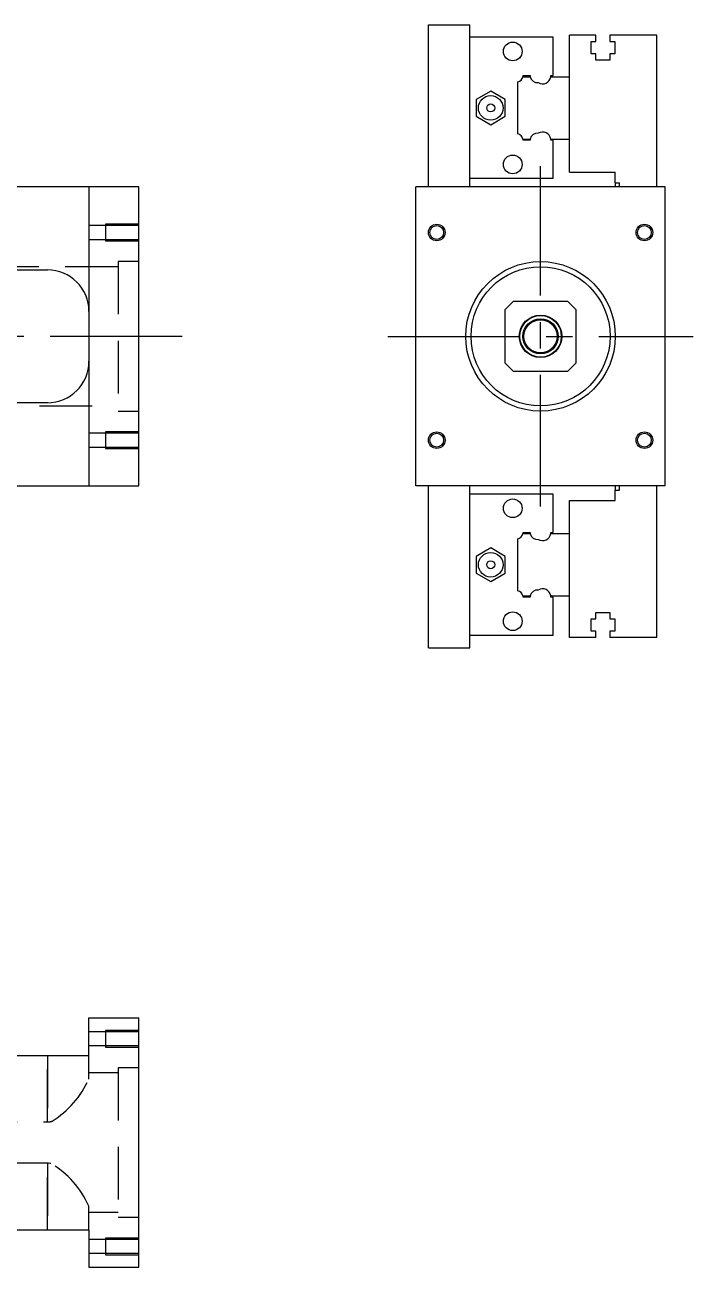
# Model space of a CAD drawing. Extents: x -12 to 939, y -280 to 77.
# Drawn here: x 777.6 to 938.5, y -224.1 to 75 of the extents above; entities that cross this region are included whole.
import ezdxf

# ---------------------------------------------------------------- set-up
doc = ezdxf.new("R2010")
doc.units = 0
doc.linetypes.add('CENTER', pattern=[50.8, 31.75, -6.35, 6.35, -6.35])
doc.linetypes.add('DASHED', pattern=[19.05, 12.7, -6.35])
doc.layers.get('0').update_dxf_attribs({"linetype": 'CONTINUOUS'})
doc.layers.add('CENTER', color=1, linetype='CENTER')

msp = doc.modelspace()

# ---------------------------------------------------------------- linework, layer by layer
at = {"color": 7, "linetype": 'CONTINUOUS'}
for p, q in [((874.76, 75), (884.76, 75)), ((874.76, 36), (874.76, 75)), ((884.76, 36), (884.76, 75)), ((904.76, 72), (884.76, 72)), ((904.76, 62.8), (904.76, 72)), ((915.06, 72.5), (908.76, 72.5)), ((908.76, 62.5), (908.76, 72.5)), ((915.06, 71), (915.06, 72.5)), ((918.46, 72.5), (918.46, 71)), ((929.76, 72.5), (918.46, 72.5)), ((929.76, 36), (929.76, 72.5)), ((913.91, 71), (915.06, 71)), ((913.91, 68), (913.91, 71)), ((918.46, 71), (919.61, 71)), ((919.61, 71), (919.61, 68)), ((915.06, 68), (913.91, 68)), ((915.06, 66.5), (915.06, 68)), ((918.46, 66.5), (915.06, 66.5)), ((918.46, 68), (918.46, 66.5)), ((919.61, 68), (918.46, 68)), ((896.26, 48.75), (896.26, 61.25)), ((897.51, 62.5), (899.29, 62.5)), ((897.56, 62.8), (899.26, 62.8)), ((904.24, 62.5), (908.76, 62.5)), ((904.26, 62.8), (904.76, 62.8)), ((908.76, 47.5), (908.76, 62.5)), ((908.76, 47.5), (908.76, 62.5)), ((889.76, 59.04), (886.26, 57.02)), ((886.26, 57.02), (886.26, 52.98)), ((893.26, 57.02), (889.76, 59.04)), ((893.26, 52.98), (893.26, 57.02)), ((886.26, 52.98), (889.76, 50.96)), ((889.76, 50.96), (893.26, 52.98)), ((897.51, 47.5), (899.29, 47.5)), ((899.26, 47.2), (897.56, 47.2)), ((904.24, 47.5), (908.76, 47.5)), ((904.76, 47.2), (904.26, 47.2)), ((904.76, 38), (904.76, 47.2)), ((908.76, 39.5), (908.76, 47.5)), ((908.76, 39.5), (919.76, 39.5)), ((919.76, 37), (919.76, 39.5)), ((793, 36), (775, 36)), ((793, 36), (793, -36)), ((805, 36), (793, 36)), ((805, -36), (805, 36)), ((871.76, -36), (871.76, 36)), ((931.76, 36), (871.76, 36)), ((904.76, 38), (884.76, 38)), ((919.76, 37), (920.76, 37)), ((919.76, 37), (919.76, 36)), ((920.76, 36), (920.76, 37)), ((931.76, -36), (931.76, 36)), ((763, 16), (783, 16)), ((895.26, 8.5), (893.26, 6.5)), ((893.26, -6.5), (893.26, 6.5)), ((895.26, 8.5), (908.26, 8.5)), ((910.26, 6.5), (908.26, 8.5)), ((910.26, 6.5), (910.26, -6.5)), ((893.26, -6.5), (895.26, -8.5)), ((908.26, -8.5), (895.26, -8.5)), ((908.26, -8.5), (910.26, -6.5)), ((783, -16), (763, -16)), ((900.26, -16.5), (900.26, -16.5)), ((775, -36), (793, -36)), ((793, -36), (805, -36)), ((931.76, -36), (871.76, -36)), ((874.76, -75), (874.76, -36)), ((884.76, -75), (884.76, -36)), ((904.76, -38), (884.76, -38)), ((904.76, -47.2), (904.76, -38)), ((919.76, -36), (919.76, -37)), ((919.76, -39.5), (919.76, -37)), ((919.76, -37), (920.76, -37)), ((920.76, -37), (920.76, -36)), ((929.76, -72.5), (929.76, -36)), ((908.76, -39.5), (919.76, -39.5)), ((908.76, -47.5), (908.76, -39.5)), ((897.51, -47.5), (899.29, -47.5)), ((897.56, -47.2), (899.26, -47.2)), ((904.24, -47.5), (908.76, -47.5)), ((904.26, -47.2), (904.76, -47.2)), ((908.76, -62.5), (908.76, -47.5)), ((908.76, -62.5), (908.76, -47.5)), ((896.26, -61.25), (896.26, -48.75)), ((889.76, -50.96), (886.26, -52.98)), ((886.26, -52.98), (886.26, -57.02)), ((893.26, -52.98), (889.76, -50.96)), ((893.26, -57.02), (893.26, -52.98)), ((886.26, -57.02), (889.76, -59.04)), ((889.76, -59.04), (893.26, -57.02)), ((897.51, -62.5), (899.29, -62.5)), ((899.26, -62.8), (897.56, -62.8)), ((904.24, -62.5), (908.76, -62.5)), ((904.76, -62.8), (904.26, -62.8)), ((904.76, -72), (904.76, -62.8)), ((908.76, -72.5), (908.76, -62.5)), ((913.91, -68), (915.06, -68)), ((913.91, -71), (913.91, -68)), ((915.06, -66.5), (918.46, -66.5)), ((915.06, -68), (915.06, -66.5)), ((918.46, -66.5), (918.46, -68)), ((918.46, -68), (919.61, -68)), ((919.61, -68), (919.61, -71)), ((915.06, -71), (913.91, -71)), ((915.06, -72.5), (915.06, -71)), ((918.46, -71), (918.46, -72.5)), ((919.61, -71), (918.46, -71)), ((904.76, -72), (884.76, -72)), ((915.06, -72.5), (908.76, -72.5)), ((929.76, -72.5), (918.46, -72.5)), ((874.76, -75), (884.76, -75)), ((793, -173.12), (793, -164.12)), ((793, -164.12), (805, -164.12)), ((805, -224.12), (805, -164.12)), ((775, -173.12), (793, -173.12)), ((775, -215.12), (793, -215.12)), ((793, -215.12), (793, -224.12)), ((793, -224.12), (805, -224.12))]:
    msp.add_line(p, q, dxfattribs=at)
at = {"color": 3, "linetype": 'DASHED'}
for p, q in [((797, 27), (797, 23)), ((805, 27), (797, 27)), ((797, 26.65), (793, 26.65)), ((805, 26.65), (797, 26.65)), ((793, 23.35), (797, 23.35)), ((797, 23.35), (805, 23.35)), ((797, 23), (805, 23)), ((800, 18), (800, -18)), ((805, 18), (800, 18)), ((800, 16.75), (743, 16.75)), ((743, -16.75), (800, -16.75)), ((800, -18), (805, -18)), ((797, -23.35), (793, -23.35)), ((797, -23), (797, -27)), ((805, -23), (797, -23)), ((805, -23.35), (797, -23.35)), ((793, -26.65), (797, -26.65)), ((797, -26.65), (805, -26.65)), ((797, -27), (805, -27)), ((797, -167.47), (793, -167.47)), ((797, -167.12), (797, -171.12)), ((805, -167.12), (797, -167.12)), ((805, -167.47), (797, -167.47)), ((783, -173.12), (783, -189.16)), ((783, -189.16), (783, -173.12)), ((793, -170.77), (797, -170.77)), ((793, -178.48), (793, -173.12)), ((797, -170.77), (805, -170.77)), ((797, -171.12), (805, -171.12)), ((800, -176.12), (800, -212.12)), ((805, -176.12), (800, -176.12)), ((792.96, -178.85), (793, -178.48)), ((800, -177.37), (793, -177.37)), ((763, -189.16), (783, -189.16)), ((783, -199.08), (763, -199.08)), ((783, -199.08), (783, -215.12)), ((783, -215.12), (783, -199.08)), ((783.28, -199.09), (783, -199.08)), ((783.56, -199.13), (783.28, -199.09)), ((783.83, -199.19), (783.56, -199.13)), ((793, -209.76), (792.96, -209.41)), ((793, -215.12), (793, -209.76)), ((793, -210.87), (800, -210.87)), ((800, -212.12), (805, -212.12)), ((797, -217.47), (793, -217.47)), ((797, -217.12), (797, -221.12)), ((805, -217.12), (797, -217.12)), ((805, -217.47), (797, -217.47)), ((793, -220.77), (797, -220.77)), ((797, -220.77), (805, -220.77)), ((797, -221.12), (805, -221.12))]:
    msp.add_line(p, q, dxfattribs=at)
at = {"color": 7, "linetype": 'CONTINUOUS'}
for centre, radius in [((895.06, 68.6), 2.25), ((889.76, 55), 2.97), ((889.76, 55), 0.97), ((895.06, 41.4), 2.25), ((876.76, 25), 1.65), ((926.76, 25), 1.65), ((901.76, 0), 18), ((901.76, 0), 16.75), ((901.76, 0), 5.12), ((901.76, 0), 5), ((901.76, 0), 4.25), ((901.76, 0), 4), ((876.76, -25), 1.65), ((926.76, -25), 1.65), ((895.06, -41.4), 2.25), ((889.76, -55), 2.97), ((889.76, -55), 0.97), ((895.06, -68.6), 2.25)]:
    msp.add_circle(centre, radius, dxfattribs=at)
at = {"color": 3, "linetype": 'CONTINUOUS'}
for centre in [(876.76, 25), (926.76, 25), (876.76, -25), (926.76, -25)]:
    msp.add_circle(centre, 2, dxfattribs=at)
at = {"color": 7, "linetype": 'CONTINUOUS'}
for centre, radius, start, end in [((895.86, 62.9), 1.7, 283.609, 346.391), ((895.86, 62.9), 1.7, 346.391, 356.6277), ((900.96, 62.8), 1.7, 180, 190.1642), ((900.96, 62.8), 1.7, 190.1642, 277.5402), ((902.26, 62.8), 2, 237.421, 351.3731), ((902.26, 62.8), 2, 351.3731, 0), ((895.86, 47.1), 1.7, 13.609, 76.391), ((900.96, 47.2), 1.7, 82.4598, 169.8358), ((902.26, 47.2), 2, 8.6269, 122.579), ((895.86, 47.1), 1.7, 3.3723, 13.609), ((900.96, 47.2), 1.7, 169.8358, 180), ((902.26, 47.2), 2, 0, 8.6269), ((783, 6), 10, 0, 90), ((783, -6), 10, 270, 0), ((895.86, -47.1), 1.7, 283.609, 346.391), ((895.86, -47.1), 1.7, 346.391, 356.6277), ((900.96, -47.2), 1.7, 180, 190.1642), ((900.96, -47.2), 1.7, 190.1642, 277.5402), ((902.26, -47.2), 2, 237.421, 351.3731), ((902.26, -47.2), 2, 351.3731, 0), ((895.86, -62.9), 1.7, 13.609, 76.391), ((895.86, -62.9), 1.7, 3.3723, 13.609), ((900.96, -62.8), 1.7, 169.8358, 180), ((900.96, -62.8), 1.7, 82.4598, 169.8358), ((902.26, -62.8), 2, 8.6269, 122.579), ((902.26, -62.8), 2, 0, 8.6269)]:
    msp.add_arc(centre, radius, start, end, dxfattribs=at)
at = {"color": 3, "linetype": 'DASHED'}
for centre, radius, start, end in [((772.07, -169.52), 22.88, 301.8555, 335.955), ((782.98, -185.79), 3.38, 270.3519, 290.1534), ((772.77, -218.26), 22.05, 23.6765, 59.886)]:
    msp.add_arc(centre, radius, start, end, dxfattribs=at)
at = {"layer": 'CENTER', "color": 1, "linetype": 'CENTER'}
for p, q in [((901.76, -41), (901.76, 41)), ((815.44, 0), (-11.8, 0)), ((865.01, 0), (938.51, 0))]:
    msp.add_line(p, q, dxfattribs=at)

doc.saveas('drawing.dxf')
